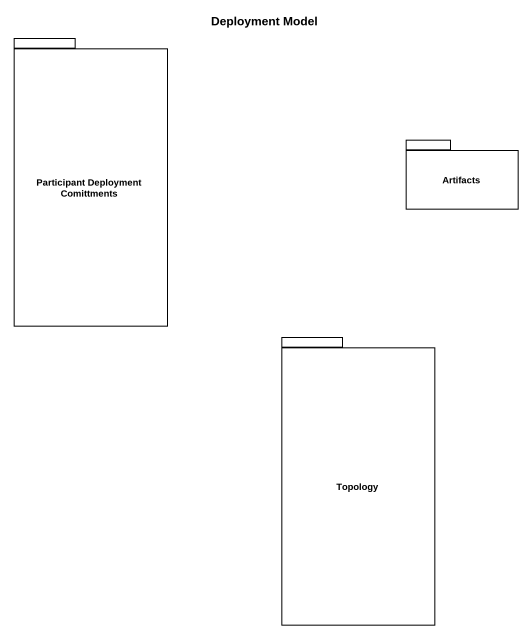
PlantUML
@startuml
title Deployment Model
package "Participant Deployment Comittments" as Participant_Deployment {
}
package Artifacts {
}
package Topology {
}
@enduml
